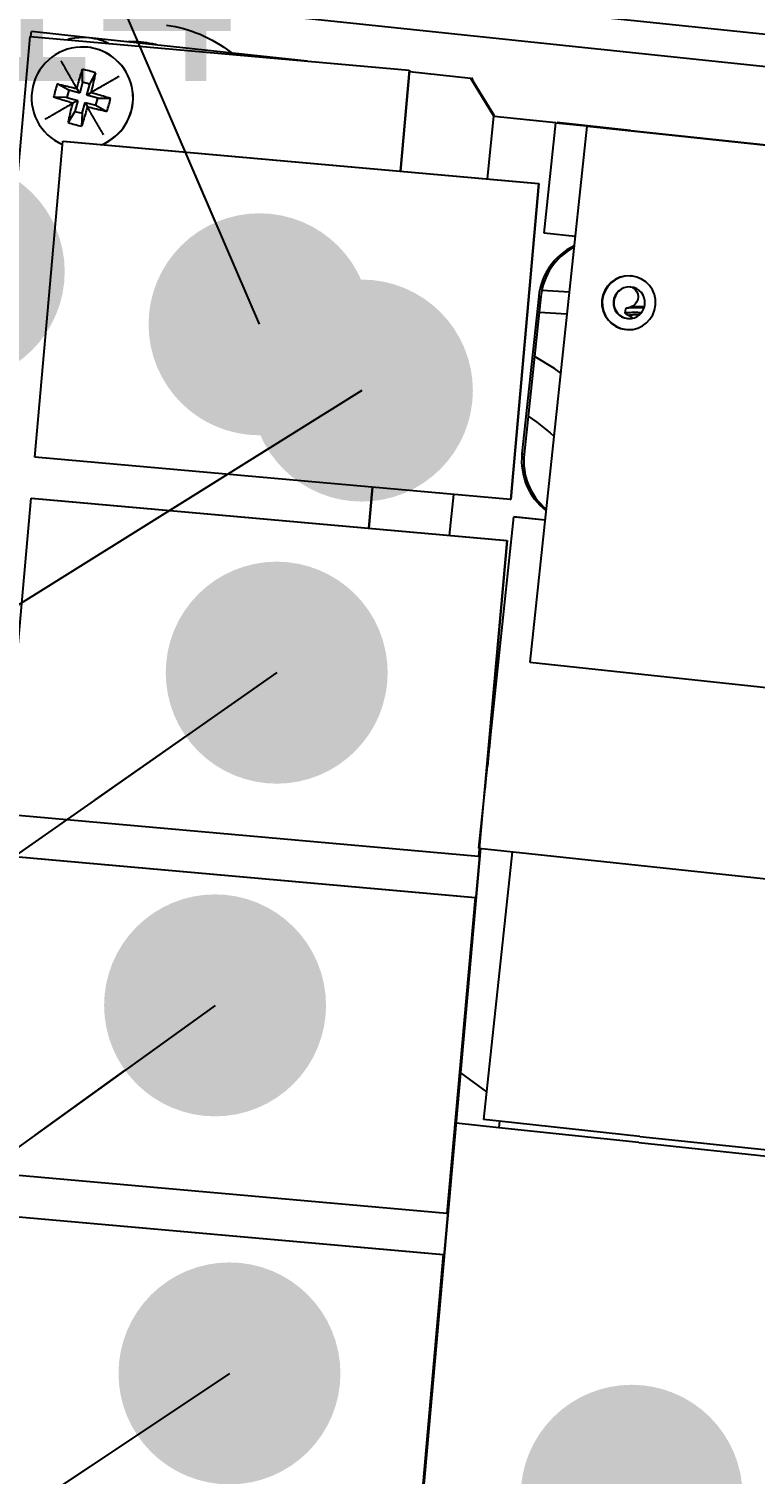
# Model space of a CAD drawing. Header units: millimetres. Extents: x 0 to 420, y 0 to 297.
# Drawn here: x 160.44 to 171.89, y 172.01 to 194.79 of the extents above; entities that cross this region are included whole.
import ezdxf

# ---------------------------------------------------------------- set-up
doc = ezdxf.new("R2010")
doc.units = ezdxf.units.MM
doc.header["$LTSCALE"] = 23.1
doc.layers.get('0').update_dxf_attribs({"linetype": 'CONTINUOUS'})
doc.layers.add('AXIS', color=7, linetype='CONTINUOUS')
doc.layers.add('COSMETIC', color=7, linetype='CONTINUOUS')
doc.styles.get("Standard").update_dxf_attribs({"font": 'txt', "width": 0.85})
doc.styles.add('TEXTSTYLE_2', font='txt', dxfattribs={"width": 0.85})
doc.dimstyles.get("Standard").update_dxf_attribs({"dimtxt": 3.5, "dimasz": 3.5, "dimexe": 1.5, "dimexo": 1, "dimtad": 1, "dimtxsty": 'STANDARD', "dimcen": 0.09, "dimadec": 0, "dimazin": 0, "dimtol": 1, "dimtp": 0.01, "dimtm": 0.01, "dimtfac": 1, "dimtofl": 0, "dimtmove": 0, "dimatfit": 3, "dimfxl": 1, "dimtolj": 1, "dimarcsym": 0})

msp = doc.modelspace()

# ---------------------------------------------------------------- linework, layer by layer
at = {"color": 7, "linetype": 'CONTINUOUS'}
for p, q in [((173.988, 193.99), (160.633, 195.393)), ((174.096, 194.487), (165.805, 195.352)), ((157.83, 165.086), (160.458, 194.669)), ((160.458, 194.669), (166.434, 194.139)), ((160.467, 194.668), (160.476, 194.746)), ((161.338, 194.654), (160.476, 194.746)), ((163.625, 194.415), (163.628, 194.413)), ((161.284, 193.948), (161.283, 194.152)), ((166.434, 194.139), (166.293, 192.545)), ((166.439, 194.138), (166.297, 192.544)), ((161.066, 193.822), (160.884, 193.921)), ((161.284, 193.948), (161.238, 193.776)), ((161.399, 193.917), (161.284, 193.948)), ((161.353, 193.745), (161.399, 193.917)), ((161.399, 193.917), (161.493, 194.095)), ((167.772, 193.415), (167.408, 194.007)), ((167.408, 194.007), (167.419, 194.006)), ((167.781, 193.419), (167.419, 194.006)), ((167.436, 194.005), (167.42, 194.007)), ((167.434, 193.983), (167.436, 194.005)), ((161.036, 193.707), (160.827, 193.711)), ((161.066, 193.822), (161.036, 193.707)), ((161.036, 193.707), (161.208, 193.661)), ((161.238, 193.776), (161.066, 193.822)), ((161.208, 193.661), (161.13, 193.619)), ((161.208, 193.661), (161.162, 193.489)), ((161.238, 193.776), (161.191, 193.848)), ((161.353, 193.745), (161.42, 193.787)), ((161.525, 193.699), (161.353, 193.745)), ((161.494, 193.584), (161.525, 193.699)), ((161.525, 193.699), (161.724, 193.696)), ((161.162, 193.489), (161.058, 193.311)), ((161.162, 193.489), (161.276, 193.458)), ((161.276, 193.458), (161.268, 193.255)), ((161.276, 193.458), (161.322, 193.63)), ((161.322, 193.63), (161.359, 193.558)), ((161.322, 193.63), (161.494, 193.584)), ((161.494, 193.584), (161.668, 193.485)), ((167.667, 192.423), (167.772, 193.415)), ((167.775, 193.415), (168.748, 193.311)), ((169.238, 193.257), (168.338, 184.805)), ((168.563, 191.57), (168.748, 193.31)), ((168.748, 193.31), (169.238, 193.258)), ((169.922, 193.188), (168.769, 193.311)), ((175.701, 192.569), (169.238, 193.257)), ((169.245, 193.257), (169.238, 193.257)), ((169.245, 193.257), (180.183, 192.092)), ((160.53, 188.037), (160.973, 193.017)), ((160.973, 193.017), (168.473, 192.351)), ((160.973, 193.017), (160.977, 193.017)), ((160.977, 193.017), (168.478, 192.35)), ((168.473, 192.351), (168.03, 187.37)), ((168.478, 192.35), (168.035, 187.37)), ((168.473, 192.351), (168.478, 192.35)), ((169.053, 191.517), (168.563, 191.57)), ((169.955, 190.714), (169.961, 190.711)), ((169.961, 190.711), (169.957, 190.713)), ((168.478, 190.574), (168.213, 188.088)), ((168.512, 190.572), (168.247, 188.086)), ((168.478, 190.574), (168.512, 190.572)), ((168.533, 190.669), (168.96, 190.644)), ((168.485, 190.321), (168.923, 190.296)), ((169.849, 190.298), (169.841, 190.307)), ((169.849, 190.298), (169.913, 190.263)), ((169.928, 190.404), (169.858, 190.383)), ((168.03, 187.37), (160.53, 188.037)), ((168.213, 188.088), (168.247, 188.086)), ((165.85, 187.564), (165.793, 186.917)), ((165.855, 187.564), (165.797, 186.916)), ((160.03, 182.409), (160.473, 187.389)), ((160.473, 187.389), (160.477, 187.389)), ((160.473, 187.389), (167.973, 186.723)), ((160.477, 187.389), (167.978, 186.723)), ((167.068, 186.803), (167.137, 187.45)), ((168.03, 187.37), (168.035, 187.37)), ((167.531, 181.874), (168.086, 187.095)), ((168.577, 187.043), (168.086, 187.095)), ((167.973, 186.723), (167.53, 181.743)), ((167.978, 186.723), (167.628, 182.792)), ((167.973, 186.723), (167.978, 186.723)), ((168.338, 184.805), (174.802, 184.117)), ((167.785, 184.481), (167.668, 183.167)), ((167.79, 184.481), (167.697, 183.434)), ((167.778, 184.482), (167.785, 184.481)), ((167.53, 181.743), (160.03, 182.409)), ((167.553, 181.872), (165.998, 164.36)), ((167.558, 181.872), (166.002, 164.36)), ((167.531, 181.874), (178.966, 180.657)), ((167.547, 181.873), (167.535, 181.742)), ((159.973, 181.761), (167.473, 181.095)), ((159.977, 181.761), (167.478, 181.095)), ((167.53, 181.743), (167.535, 181.742)), ((167.473, 181.095), (167.03, 176.115)), ((167.478, 181.095), (167.035, 176.114)), ((167.473, 181.095), (167.478, 181.095)), ((167.243, 178.332), (167.655, 178.033)), ((167.03, 176.115), (159.53, 176.781)), ((159.473, 176.134), (166.973, 175.467)), ((159.477, 176.133), (166.978, 175.467)), ((167.03, 176.115), (167.035, 176.114)), ((166.973, 175.467), (166.531, 170.487)), ((166.978, 175.467), (166.535, 170.487)), ((166.973, 175.467), (166.978, 175.467))]:
    msp.add_line(p, q, dxfattribs=at)
for points in [[(169.961, 190.711), (169.963, 190.709), (169.978, 190.699), (169.999, 190.68), (170.022, 190.649), (170.038, 190.611), (170.044, 190.567), (170.038, 190.523), (170.022, 190.482), (169.998, 190.449), (169.97, 190.425), (169.946, 190.411), (169.93, 190.405), (169.928, 190.404)], [(169.913, 190.263), (169.916, 190.262), (169.931, 190.251), (169.952, 190.232), (169.955, 190.228)], [(168.824, 189.362), (168.725, 189.434), (168.42, 189.62), (168.411, 189.625)], [(168.311, 188.686), (168.448, 188.587), (168.657, 188.422), (168.718, 188.37)]]:
    msp.add_lwpolyline(points, dxfattribs=at)
for centre, radius, start, end in [((161.279, 193.703), 0.8, 86.9644, 247.132), ((161.279, 193.703), 0.8, 74.9998, 86.9617), ((161.281, 193.703), 0.8, 74.9998, 86.9601), ((161.279, 193.703), 0.8, 292.0665, 74.9978), ((161.281, 193.703), 0.8, 292.0558, 74.9978), ((160.734, 191.683), 2.529, 74.9944, 77.4588), ((160.731, 191.669), 2.544, 72.5484, 75.0008), ((163.241, 193.177), 2.472, 162.4788, 167.5232), ((152.895, 195.98), 8.802, 345.5769, 347.6399), ((159.198, 194.26), 2.589, 342.5922, 347.4098), ((161.813, 195.708), 2.513, 252.5215, 255.0014), ((161.813, 195.708), 2.513, 254.9962, 257.4785), ((169.506, 190.466), 1, 118.3068, 173.9233), ((169.241, 187.98), 1, 173.9234, 229.5395)]:
    msp.add_arc(centre, radius, start, end, dxfattribs=at)
for points, knots in [([(162.608, 194.85), (162.789, 194.823), (163.152, 194.724), (163.477, 194.533), (163.625, 194.415)], [0, 0, 0, 0, 0.492054, 1, 1, 1, 1]), ([(161.191, 193.848), (161.198, 193.875), (161.228, 193.976), (161.259, 194.077), (161.283, 194.152)], [0, 0, 0, 0, 0.259288, 1, 1, 1, 1]), ([(160.884, 193.921), (160.908, 193.916), (161.011, 193.893), (161.113, 193.868), (161.191, 193.848)], [0, 0, 0, 0, 0.238351, 1, 1, 1, 1]), ([(161.13, 193.619), (161.103, 193.627), (161.002, 193.656), (160.901, 193.687), (160.827, 193.711)], [0, 0, 0, 0, 0.259704, 1, 1, 1, 1]), ([(161.42, 193.787), (161.446, 193.78), (161.548, 193.751), (161.65, 193.72), (161.724, 193.696)], [0, 0, 0, 0, 0.259051, 1, 1, 1, 1]), ([(161.058, 193.311), (161.063, 193.336), (161.085, 193.439), (161.11, 193.541), (161.13, 193.619)], [0, 0, 0, 0, 0.238642, 1, 1, 1, 1]), ([(161.359, 193.558), (161.351, 193.532), (161.322, 193.43), (161.292, 193.329), (161.268, 193.255)], [0, 0, 0, 0, 0.259463, 1, 1, 1, 1]), ([(161.668, 193.485), (161.643, 193.491), (161.54, 193.513), (161.437, 193.538), (161.359, 193.558)], [0, 0, 0, 0, 0.23902, 1, 1, 1, 1]), ([(169.841, 190.307), (169.841, 190.308), (169.843, 190.31), (169.848, 190.312), (169.855, 190.314), (169.86, 190.315), (169.863, 190.316)], [0, 0, 0, 0, 0.126825, 0.323356, 0.61228, 1, 1, 1, 1]), ([(169.858, 190.383), (169.856, 190.383), (169.852, 190.381), (169.849, 190.378), (169.849, 190.377)], [0, 0, 0, 0, 0.638064, 1, 1, 1, 1]), ([(170.134, 190.389), (170.1, 190.39), (170.038, 190.392), (169.966, 190.392), (169.92, 190.39), (169.894, 190.389), (169.874, 190.387), (169.863, 190.385), (169.858, 190.383)], [0, 0, 0, 0, 0.372503, 0.665725, 0.781261, 0.875584, 0.948464, 1, 1, 1, 1]), ([(169.863, 190.316), (169.875, 190.317), (169.904, 190.32), (169.955, 190.321), (170.021, 190.321), (170.071, 190.32), (170.098, 190.32)], [0, 0, 0, 0, 0.150132, 0.368184, 0.652363, 1, 1, 1, 1]), ([(169.926, 190.281), (169.934, 190.282), (169.953, 190.284), (170.001, 190.287), (170.042, 190.287), (170.072, 190.287)], [0, 0, 0, 0, 0.163471, 0.385242, 1, 1, 1, 1])]:
    msp.add_open_spline(points, degree=3, knots=knots, dxfattribs=at)
at = {"layer": 'AXIS', "color": 7, "linetype": 'CONTINUOUS'}
for p, q in [((164.824, 194.282), (161.392, 194.647)), ((167.408, 194.007), (166.437, 194.11)), ((169.917, 190.721), (169.93, 190.72)), ((169.919, 190.896), (169.942, 190.894)), ((169.841, 190.307), (169.849, 190.377)), ((169.913, 190.263), (169.913, 190.263)), ((169.875, 190.047), (169.852, 190.049)), ((169.878, 190.223), (169.891, 190.222)), ((168.577, 187.044), (168.107, 187.094)), ((168.058, 181.818), (167.608, 177.594)), ((167.846, 177.467), (167.173, 177.539)), ((167.856, 177.567), (167.608, 177.594)), ((167.857, 177.567), (167.846, 177.468)), ((170.071, 177.33), (167.856, 177.567)), ((170.055, 177.231), (167.846, 177.467)), ((170.071, 177.33), (172.331, 177.09)), ((170.055, 177.231), (172.321, 176.99))]:
    msp.add_line(p, q, dxfattribs=at)
for centre, radius, start, end in [((161.287, 193.697), 0.955, 86.9895, 104.0751), ((162.03, 192.704), 1.882, 90.6637, 90.9538), ((162.03, 192.707), 1.879, 88.9047, 90.6641), ((162.03, 192.705), 1.882, 77.5363, 88.905), ((162.03, 192.705), 1.882, 77.173, 77.5357), ((169.472, 190.468), 1, 115.9286, 173.9221), ((169.897, 190.472), 0.425, 86.9981, 263.9208), ((169.904, 190.471), 0.425, 87.9289, 263.9208), ((169.904, 190.471), 0.25, 87.0242, 263.9205), ((169.911, 190.471), 0.25, 88.6055, 263.9208), ((169.897, 190.472), 0.425, 266.9981, 83.9208), ((169.904, 190.471), 0.25, 267.0242, 83.9205), ((169.208, 187.982), 1, 173.9246, 231.9177)]:
    msp.add_arc(centre, radius, start, end, dxfattribs=at)
msp.add_open_spline([(161.688, 194.564), (161.579, 194.615), (161.458, 194.645), (161.338, 194.651)], degree=3, dxfattribs=at)
for points, knots in [([(169.913, 190.263), (169.912, 190.264), (169.909, 190.266), (169.906, 190.268), (169.905, 190.271), (169.906, 190.274), (169.908, 190.276), (169.913, 190.278), (169.919, 190.28), (169.923, 190.281), (169.926, 190.281)], [0, 0, 0, 0, 0.148072, 0.255103, 0.330057, 0.396687, 0.485825, 0.612956, 0.783591, 1, 1, 1, 1]), ([(169.928, 190.404), (169.932, 190.405), (169.941, 190.407), (169.966, 190.41), (170.008, 190.412), (170.071, 190.413), (170.118, 190.412), (170.145, 190.412)], [0, 0, 0, 0, 0.055732, 0.131395, 0.342876, 0.633574, 1, 1, 1, 1])]:
    msp.add_open_spline(points, degree=3, knots=knots, dxfattribs=at)
at = {"layer": 'COSMETIC', "color": 7, "linetype": 'CONTINUOUS'}
for points in [[(160.941, 194.285), (160.946, 194.277), (160.952, 194.266), (160.96, 194.253), (160.964, 194.245), (160.967, 194.239), (160.97, 194.234), (160.973, 194.23), (160.974, 194.227), (160.975, 194.226), (160.976, 194.225), (160.976, 194.224), (160.977, 194.222), (160.979, 194.219), (160.981, 194.215), (160.984, 194.21), (160.989, 194.202), (160.995, 194.191), (161, 194.181), (161.005, 194.173), (161.008, 194.168), (161.01, 194.164), (161.012, 194.161), (161.013, 194.159), (161.013, 194.158), (161.014, 194.157), (161.015, 194.156), (161.016, 194.153), (161.018, 194.151), (161.02, 194.146), (161.024, 194.14), (161.028, 194.134), (161.033, 194.124), (161.039, 194.113), (161.046, 194.102), (161.05, 194.094), (161.053, 194.089), (161.055, 194.086), (161.057, 194.082), (161.06, 194.077), (161.064, 194.069), (161.071, 194.058), (161.078, 194.046), (161.083, 194.037), (161.087, 194.03), (161.091, 194.023), (161.094, 194.018), (161.096, 194.014), (161.097, 194.013), (161.097, 194.011), (161.098, 194.01), (161.099, 194.008), (161.101, 194.005), (161.104, 194), (161.108, 193.994), (161.113, 193.983), (161.121, 193.971), (161.129, 193.956), (161.136, 193.943), (161.142, 193.934), (161.144, 193.929), (161.147, 193.924), (161.151, 193.918), (161.157, 193.908), (161.164, 193.895), (161.176, 193.874), (161.185, 193.859), (161.191, 193.848)], [(161.859, 194.039), (161.851, 194.035), (161.84, 194.028), (161.827, 194.02), (161.819, 194.016), (161.813, 194.013), (161.808, 194.01), (161.803, 194.007), (161.8, 194.005), (161.799, 194.005), (161.798, 194.004), (161.797, 194.004), (161.795, 194.003), (161.793, 194.001), (161.789, 193.999), (161.783, 193.996), (161.775, 193.991), (161.765, 193.985), (161.754, 193.979), (161.746, 193.974), (161.741, 193.971), (161.737, 193.969), (161.734, 193.968), (161.732, 193.967), (161.731, 193.966), (161.73, 193.965), (161.729, 193.964), (161.726, 193.963), (161.724, 193.961), (161.719, 193.959), (161.713, 193.956), (161.706, 193.952), (161.697, 193.946), (161.686, 193.94), (161.674, 193.933), (161.666, 193.929), (161.662, 193.926), (161.658, 193.924), (161.655, 193.922), (161.65, 193.919), (161.642, 193.915), (161.63, 193.908), (161.618, 193.901), (161.609, 193.896), (161.602, 193.892), (161.595, 193.888), (161.59, 193.885), (161.586, 193.883), (161.585, 193.882), (161.584, 193.881), (161.582, 193.88), (161.58, 193.879), (161.577, 193.877), (161.572, 193.874), (161.566, 193.871), (161.556, 193.865), (161.543, 193.858), (161.528, 193.849), (161.515, 193.842), (161.506, 193.837), (161.501, 193.834), (161.496, 193.831), (161.49, 193.827), (161.479, 193.821), (161.466, 193.814), (161.446, 193.802), (161.43, 193.793), (161.42, 193.787)], [(160.696, 193.367), (160.703, 193.372), (160.714, 193.378), (160.727, 193.386), (160.735, 193.39), (160.741, 193.393), (160.746, 193.397), (160.75, 193.399), (160.753, 193.401), (160.754, 193.401), (160.755, 193.402), (160.756, 193.403), (160.758, 193.404), (160.761, 193.405), (160.765, 193.407), (160.77, 193.41), (160.778, 193.415), (160.788, 193.421), (160.798, 193.427), (160.806, 193.432), (160.812, 193.435), (160.816, 193.437), (160.818, 193.439), (160.82, 193.44), (160.821, 193.44), (160.822, 193.441), (160.824, 193.442), (160.826, 193.443), (160.829, 193.445), (160.833, 193.447), (160.839, 193.451), (160.846, 193.455), (160.855, 193.46), (160.866, 193.467), (160.877, 193.473), (160.885, 193.478), (160.89, 193.48), (160.893, 193.482), (160.897, 193.484), (160.901, 193.487), (160.909, 193.492), (160.921, 193.498), (160.933, 193.505), (160.942, 193.511), (160.949, 193.515), (160.956, 193.519), (160.961, 193.522), (160.965, 193.524), (160.966, 193.525), (160.967, 193.525), (160.968, 193.526), (160.971, 193.527), (160.974, 193.529), (160.979, 193.532), (160.985, 193.536), (160.995, 193.541), (161.007, 193.549), (161.023, 193.557), (161.035, 193.565), (161.044, 193.57), (161.049, 193.573), (161.054, 193.576), (161.06, 193.579), (161.071, 193.585), (161.083, 193.593), (161.104, 193.604), (161.119, 193.613), (161.13, 193.619)], [(161.613, 193.121), (161.609, 193.129), (161.602, 193.14), (161.594, 193.153), (161.59, 193.161), (161.587, 193.167), (161.583, 193.172), (161.581, 193.177), (161.579, 193.179), (161.578, 193.181), (161.578, 193.182), (161.577, 193.183), (161.576, 193.184), (161.575, 193.187), (161.572, 193.191), (161.569, 193.196), (161.564, 193.204), (161.558, 193.215), (161.552, 193.225), (161.548, 193.233), (161.545, 193.238), (161.542, 193.243), (161.541, 193.245), (161.54, 193.247), (161.539, 193.248), (161.538, 193.249), (161.537, 193.251), (161.536, 193.253), (161.534, 193.256), (161.532, 193.26), (161.528, 193.266), (161.524, 193.273), (161.519, 193.282), (161.513, 193.293), (161.506, 193.305), (161.501, 193.313), (161.499, 193.317), (161.497, 193.321), (161.495, 193.324), (161.492, 193.329), (161.487, 193.337), (161.48, 193.349), (161.473, 193.36), (161.468, 193.37), (161.464, 193.377), (161.46, 193.384), (161.457, 193.389), (161.455, 193.392), (161.454, 193.394), (161.453, 193.395), (161.453, 193.396), (161.451, 193.398), (161.449, 193.402), (161.447, 193.407), (161.443, 193.413), (161.437, 193.423), (161.43, 193.435), (161.421, 193.451), (161.414, 193.463), (161.409, 193.472), (161.406, 193.477), (161.403, 193.482), (161.399, 193.489), (161.393, 193.499), (161.386, 193.512), (161.374, 193.532), (161.365, 193.548), (161.359, 193.558)]]:
    msp.add_open_spline(points, degree=3, knots=[0, 0, 0, 0, 0.0625, 0.09375, 0.109375, 0.125, 0.140625, 0.15625, 0.160156, 0.164062, 0.166016, 0.167969, 0.171875, 0.179688, 0.1875, 0.203125, 0.21875, 0.25, 0.28125, 0.296875, 0.3125, 0.320312, 0.328125, 0.332031, 0.333984, 0.335938, 0.339844, 0.34375, 0.351562, 0.359375, 0.375, 0.390625, 0.40625, 0.4375, 0.46875, 0.484375, 0.492188, 0.5, 0.507812, 0.515625, 0.53125, 0.5625, 0.59375, 0.609375, 0.625, 0.640625, 0.65625, 0.660156, 0.664062, 0.666016, 0.667969, 0.671875, 0.679688, 0.6875, 0.703125, 0.71875, 0.75, 0.78125, 0.8125, 0.828125, 0.835938, 0.84375, 0.859375, 0.875, 0.90625, 0.9375, 1, 1, 1, 1], dxfattribs=at)

# ---------------------------------------------------------------- texts
at = {"color": 2, "linetype": 'CONTINUOUS', "insert": (159.309, 218.469), "char_height": 3.5, "width": 12.27187, "attachment_point": 1, "line_spacing_factor": 0.9, "style": 'TEXTSTYLE_2'}
msp.add_mtext('2B5\\PCA\\PN \\PN6_\\P14', dxfattribs=at)

# ---------------------------------------------------------------- leaders
at = {"color": 2, "linetype": 'CONTINUOUS'}
for points in [[(164.074, 190.132), (152.637, 216.719), (159.309, 216.719)], [(159.252, 190.964), (126.713, 214.264), (120.713, 214.264)], [(165.689, 189.087), (120.619, 160.986), (114.619, 160.986)], [(164.345, 184.64), (116.318, 151.049), (110.318, 151.049)], [(163.373, 179.395), (111.235, 141.889), (105.235, 141.889)], [(163.6, 173.593), (105.886, 135.089), (99.886, 135.089)], [(169.943, 171.664), (142.962, 108.479), (150.41, 108.479)]]:
    msp.add_leader(points, dimstyle='STANDARD', override={"dimtad": 0, "dimldrblk": 'DOT'}, dxfattribs=at)

doc.saveas('drawing.dxf')
